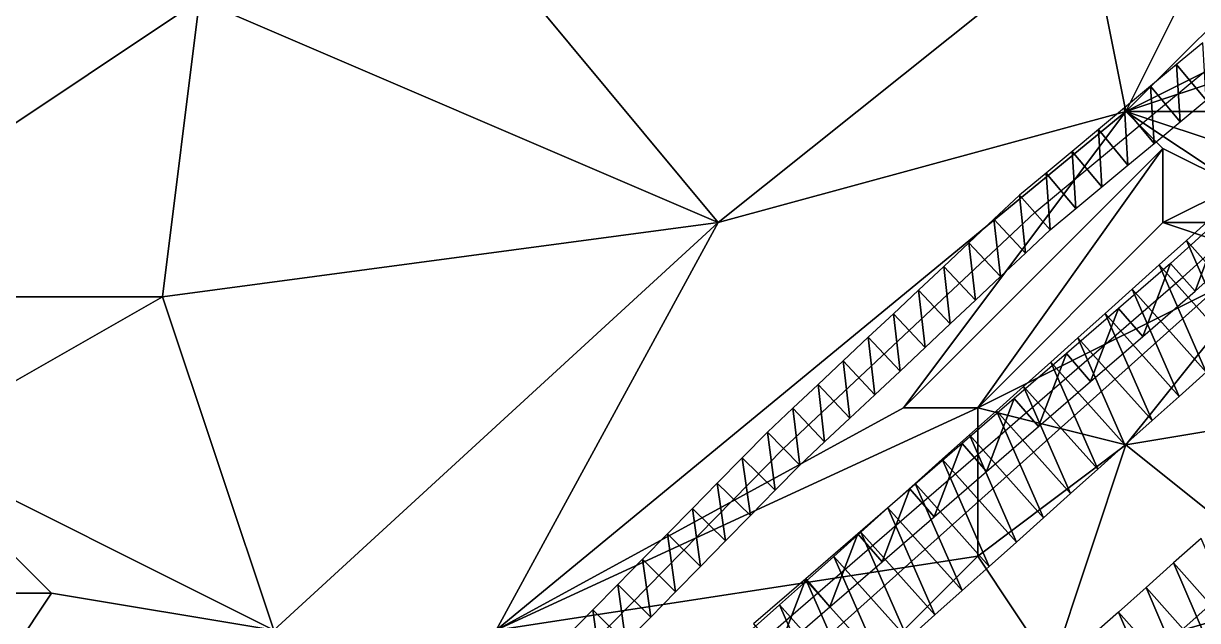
# Model space of a CAD drawing. Header units: metres. Extents: x -1103 to 901, y -902 to 905.
# Drawn here: x -917.5 to -854.1, y 806.5 to 838.7 of the extents above; entities that cross this region are included whole.
import ezdxf

# ---------------------------------------------------------------- set-up
doc = ezdxf.new("R2010")
doc.units = ezdxf.units.M
for name, color, linetype in [('OSM_PATH_AXES', 30, 'CONTINUOUS'), ('OSM_PATH_SURFACE', 30, 'CONTINUOUS'), ('OSM_ROAD_AXES', 2, 'CONTINUOUS'), ('OSM_ROAD_SURFACE', 9, 'CONTINUOUS'), ('OSM_TERRAIN', 3, 'CONTINUOUS'), ('OSM_WATER_SURFACE', 5, 'CONTINUOUS'), ('OSM_WATERWAYS', 5, 'CONTINUOUS')]:
    doc.layers.add(name, color=color, linetype=linetype)

msp = doc.modelspace()

# ---------------------------------------------------------------- linework, layer by layer
at = {"layer": 'OSM_PATH_AXES'}
msp.add_polyline3d([(-1100, 614.436, 14.432), (-1087.268, 623.605, 14.308), (-1078.06, 633.139, 14.564), (-1067.957, 642.251, 14.862), (-1048.149, 660.012, 15.181), (-1040.809, 665.819, 15.149), (-1016.955, 682.474, 14.848), (-1002.165, 695.623, 14.017), (-995.633, 701.905, 13.614), (-969.502, 727.153, 13.249), (-939.922, 752.335, 10.603), (-928.647, 761.138, 10.91), (-915.759, 773.535, 11.003), (-914.134, 779.286, 10.928), (-896.636, 795.267, 11.317), (-876.474, 815.804, 12.38), (-862.911, 828.544, 13.579), (-847.425, 841.428, 15.193), (-839.455, 849.269, 16.005), (-824.367, 862.639, 16.441), (-797.882, 885.355, 14.191), (-795.682, 887.235, 13.984), (-783.048, 898.272, 13.138), (-780.912, 900, 13.035)], dxfattribs=at)
at = {"layer": 'OSM_PATH_SURFACE'}
for points in [[(-853.664, 834.61, 14.364), (-853.855, 837.704, 14.64), (-855.263, 836.532, 14.474)], [(-855.072, 833.439, 14.237), (-855.263, 836.532, 14.474), (-856.671, 835.361, 14.312)], [(-855.072, 833.439, 14.237), (-853.664, 834.61, 14.364), (-855.263, 836.532, 14.474)], [(-856.48, 832.268, 14.127), (-856.671, 835.361, 14.312), (-858.079, 834.19, 14.156)], [(-856.48, 832.268, 14.127), (-855.072, 833.439, 14.237), (-856.671, 835.361, 14.312)], [(-857.888, 831.097, 14.008), (-858.079, 834.19, 14.156), (-859.487, 833.018, 14.038)], [(-857.888, 831.097, 14.008), (-856.48, 832.268, 14.127), (-858.079, 834.19, 14.156)], [(-859.296, 829.925, 13.888), (-859.487, 833.018, 14.038), (-860.895, 831.847, 13.92)], [(-859.296, 829.925, 13.888), (-857.888, 831.097, 14.008), (-859.487, 833.018, 14.038)], [(-860.704, 828.754, 13.769), (-860.895, 831.847, 13.92), (-862.303, 830.676, 13.802)], [(-860.704, 828.754, 13.769), (-859.296, 829.925, 13.888), (-860.895, 831.847, 13.92)], [(-862.083, 827.607, 13.652), (-862.303, 830.676, 13.802), (-863.739, 829.48, 13.682)], [(-862.083, 827.607, 13.652), (-860.704, 828.754, 13.769), (-862.303, 830.676, 13.802)], [(-863.411, 826.359, 13.533), (-863.739, 829.48, 13.682), (-865.123, 828.181, 13.55)], [(-863.411, 826.359, 13.533), (-862.083, 827.607, 13.652), (-863.739, 829.48, 13.682)], [(-864.768, 825.085, 13.411), (-865.123, 828.181, 13.55), (-866.479, 826.907, 13.427)], [(-864.768, 825.085, 13.411), (-863.411, 826.359, 13.533), (-865.123, 828.181, 13.55)], [(-866.124, 823.811, 13.291), (-866.479, 826.907, 13.427), (-867.836, 825.633, 13.307)], [(-866.124, 823.811, 13.291), (-864.768, 825.085, 13.411), (-866.479, 826.907, 13.427)], [(-867.48, 822.537, 13.171), (-867.836, 825.633, 13.307), (-869.192, 824.359, 13.187)], [(-867.48, 822.537, 13.171), (-866.124, 823.811, 13.291), (-867.836, 825.633, 13.307)], [(-868.837, 821.263, 13.052), (-869.192, 824.359, 13.187), (-870.548, 823.085, 13.067)], [(-868.837, 821.263, 13.052), (-867.48, 822.537, 13.171), (-869.192, 824.359, 13.187)], [(-870.193, 819.989, 12.932), (-870.548, 823.085, 13.067), (-871.905, 821.811, 12.947)], [(-870.193, 819.989, 12.932), (-868.837, 821.263, 13.052), (-870.548, 823.085, 13.067)], [(-871.549, 818.715, 12.812), (-871.905, 821.811, 12.947), (-873.261, 820.537, 12.827)], [(-871.549, 818.715, 12.812), (-870.193, 819.989, 12.932), (-871.905, 821.811, 12.947)], [(-872.905, 817.441, 12.692), (-873.261, 820.537, 12.827), (-874.617, 819.263, 12.707)], [(-872.905, 817.441, 12.692), (-871.549, 818.715, 12.812), (-873.261, 820.537, 12.827)], [(-874.262, 816.166, 12.572), (-874.617, 819.263, 12.707), (-875.973, 817.989, 12.588)], [(-874.262, 816.166, 12.572), (-872.905, 817.441, 12.692), (-874.617, 819.263, 12.707)], [(-875.6, 814.91, 12.446), (-875.973, 817.989, 12.588), (-877.348, 816.697, 12.466)], [(-875.6, 814.91, 12.446), (-874.262, 816.166, 12.572), (-875.973, 817.989, 12.588)], [(-876.926, 813.559, 12.185), (-877.348, 816.697, 12.466), (-878.71, 815.31, 12.341)], [(-876.926, 813.559, 12.185), (-875.6, 814.91, 12.446), (-877.348, 816.697, 12.466)], [(-878.27, 812.19, 11.953), (-878.71, 815.31, 12.341), (-880.054, 813.941, 12.217)], [(-878.27, 812.19, 11.953), (-876.926, 813.559, 12.185), (-878.71, 815.31, 12.341)], [(-879.614, 810.82, 11.853), (-880.054, 813.941, 12.217), (-881.398, 812.572, 12.093)], [(-879.614, 810.82, 11.853), (-878.27, 812.19, 11.953), (-880.054, 813.941, 12.217)], [(-880.958, 809.451, 11.753), (-881.398, 812.572, 12.093), (-882.742, 811.203, 11.969)], [(-880.958, 809.451, 11.753), (-879.614, 810.82, 11.853), (-881.398, 812.572, 12.093)], [(-882.303, 808.082, 11.654), (-882.742, 811.203, 11.969), (-884.087, 809.834, 11.738)], [(-882.303, 808.082, 11.654), (-880.958, 809.451, 11.753), (-882.742, 811.203, 11.969)], [(-883.647, 806.713, 11.576), (-884.087, 809.834, 11.738), (-885.431, 808.465, 11.598)], [(-883.647, 806.713, 11.576), (-882.303, 808.082, 11.654), (-884.087, 809.834, 11.738)], [(-884.991, 805.344, 11.52), (-885.431, 808.465, 11.598), (-886.775, 807.095, 11.499)], [(-884.991, 805.344, 11.52), (-883.647, 806.713, 11.576), (-885.431, 808.465, 11.598)], [(-886.335, 803.975, 11.464), (-886.775, 807.095, 11.499), (-888.119, 805.726, 11.432)], [(-886.335, 803.975, 11.464), (-884.991, 805.344, 11.52), (-886.775, 807.095, 11.499)]]:
    msp.add_3dface(points, dxfattribs=at)
at = {"layer": 'OSM_ROAD_AXES'}
for points in [[(-1100, 603.586, 14.265), (-1036.045, 660.787, 15.769), (-925.961, 759.247, 11.192), (-846.872, 830.037, 13.274)], [(-838.526, 820.648, 14.021), (-1030.772, 649.639, 15.739), (-1086.018, 600.835, 14.046), (-1100, 588.483, 13.639)]]:
    msp.add_polyline3d(points, dxfattribs=at)
at = {"layer": 'OSM_ROAD_SURFACE'}
for points in [[(-850.729, 822.558, 13.086), (-853.266, 828.34, 13.404), (-854.731, 827.029, 13.171)], [(-852.194, 821.247, 12.991), (-854.731, 827.029, 13.171), (-856.196, 825.718, 13.072)], [(-852.194, 821.247, 12.991), (-850.729, 822.558, 13.086), (-854.731, 827.029, 13.171)], [(-853.659, 819.936, 12.896), (-856.196, 825.718, 13.072), (-857.66, 824.407, 12.973)], [(-853.659, 819.936, 12.896), (-852.194, 821.247, 12.991), (-856.196, 825.718, 13.072)], [(-855.123, 818.625, 12.8), (-857.66, 824.407, 12.973), (-859.125, 823.096, 12.873)], [(-855.123, 818.625, 12.8), (-853.659, 819.936, 12.896), (-857.66, 824.407, 12.973)], [(-856.588, 817.314, 12.705), (-859.125, 823.096, 12.873), (-860.59, 821.785, 12.774)], [(-856.588, 817.314, 12.705), (-855.123, 818.625, 12.8), (-859.125, 823.096, 12.873)], [(-858.053, 816.003, 12.614), (-860.59, 821.785, 12.774), (-862.054, 820.474, 12.674)], [(-858.053, 816.003, 12.614), (-856.588, 817.314, 12.705), (-860.59, 821.785, 12.774)], [(-859.517, 814.692, 12.527), (-862.054, 820.474, 12.674), (-863.519, 819.163, 12.58)], [(-859.517, 814.692, 12.527), (-858.053, 816.003, 12.614), (-862.054, 820.474, 12.674)], [(-860.982, 813.381, 12.445), (-863.519, 819.163, 12.58), (-864.983, 817.852, 12.518)], [(-860.982, 813.381, 12.445), (-859.517, 814.692, 12.527), (-863.519, 819.163, 12.58)], [(-862.446, 812.07, 12.362), (-864.983, 817.852, 12.518), (-866.448, 816.541, 12.419)], [(-862.446, 812.07, 12.362), (-860.982, 813.381, 12.445), (-864.983, 817.852, 12.518)], [(-863.911, 810.76, 12.28), (-866.448, 816.541, 12.419), (-867.913, 815.23, 12.319)], [(-863.911, 810.76, 12.28), (-862.446, 812.07, 12.362), (-866.448, 816.541, 12.419)], [(-865.376, 809.449, 12.197), (-867.913, 815.23, 12.319), (-869.377, 813.919, 12.219)], [(-865.376, 809.449, 12.197), (-863.911, 810.76, 12.28), (-867.913, 815.23, 12.319)], [(-866.84, 808.138, 12.127), (-869.377, 813.919, 12.219), (-870.842, 812.608, 12.12)], [(-866.84, 808.138, 12.127), (-865.376, 809.449, 12.197), (-869.377, 813.919, 12.219)], [(-868.305, 806.827, 12.058), (-870.842, 812.608, 12.12), (-872.306, 811.298, 12.02)], [(-868.305, 806.827, 12.058), (-866.84, 808.138, 12.127), (-870.842, 812.608, 12.12)], [(-869.769, 805.516, 11.989), (-872.306, 811.298, 12.02), (-873.771, 809.987, 11.92)], [(-869.769, 805.516, 11.989), (-868.305, 806.827, 12.058), (-872.306, 811.298, 12.02)], [(-853.932, 810.959, 12.918), (-855.423, 809.633, 12.9), (-851.435, 805.15, 13.102)], [(-871.234, 804.205, 11.92), (-873.771, 809.987, 11.92), (-875.236, 808.676, 11.821)], [(-871.234, 804.205, 11.92), (-869.769, 805.516, 11.989), (-873.771, 809.987, 11.92)], [(-855.423, 809.633, 12.9), (-856.913, 808.307, 12.883), (-852.925, 803.824, 13.053)], [(-855.423, 809.633, 12.9), (-852.925, 803.824, 13.053), (-851.435, 805.15, 13.102)], [(-872.699, 802.894, 11.851), (-875.236, 808.676, 11.821), (-876.7, 807.365, 11.758)], [(-872.699, 802.894, 11.851), (-871.234, 804.205, 11.92), (-875.236, 808.676, 11.821)], [(-856.913, 808.307, 12.883), (-858.403, 806.982, 12.866), (-854.415, 802.499, 13.005)], [(-856.913, 808.307, 12.883), (-854.415, 802.499, 13.005), (-852.925, 803.824, 13.053)], [(-874.163, 801.583, 11.783), (-876.7, 807.365, 11.758), (-878.165, 806.054, 11.7)], [(-874.163, 801.583, 11.783), (-872.699, 802.894, 11.851), (-876.7, 807.365, 11.758)], [(-858.403, 806.982, 12.866), (-859.893, 805.656, 12.848), (-855.906, 801.173, 12.956)], [(-858.403, 806.982, 12.866), (-855.906, 801.173, 12.956), (-854.415, 802.499, 13.005)]]:
    msp.add_3dface(points, dxfattribs=at)
at = {"layer": 'OSM_TERRAIN'}
for points in [[(-932, 824, 14.308), (-914, 848, 16.975), (-926, 860, 19.512)], [(-932, 824, 14.308), (-908, 840, 15.63), (-914, 848, 16.975)], [(-880, 828, 13.58), (-860, 844, 15.185), (-890, 840, 15.562)], [(-858, 834, 14.054), (-860, 844, 15.185), (-880, 828, 13.58)], [(-858, 834, 14.054), (-854, 842, 15.223), (-860, 844, 15.185)], [(-858, 834, 14.054), (-846, 840, 15.175), (-850, 842, 15.092)], [(-858, 834, 14.054), (-850, 842, 15.092), (-854, 842, 15.223)], [(-932, 824, 14.308), (-910, 824, 13.208), (-908, 840, 15.63)], [(-910, 824, 13.208), (-880, 828, 13.58), (-908, 840, 15.63)], [(-880, 828, 13.58), (-890, 840, 15.562), (-908, 840, 15.63)], [(-852, 836, 14.565), (-846, 840, 15.175), (-858, 834, 14.054)], [(-858, 834, 14.054), (-850, 834, 14.29), (-852, 836, 14.565)], [(-892, 806, 11.24), (-870, 818, 12.763), (-858, 834, 14.054)], [(-892, 806, 11.24), (-858, 834, 14.054), (-880, 828, 13.58)], [(-870, 818, 12.763), (-856, 832, 14.058), (-858, 834, 14.054)], [(-856, 832, 14.058), (-852, 830, 14.29), (-858, 834, 14.054)], [(-852, 830, 14.29), (-852, 832, 14.29), (-858, 834, 14.054)], [(-852, 832, 14.29), (-850, 834, 14.29), (-858, 834, 14.054)], [(-870, 818, 12.763), (-866, 818, 12.451), (-856, 832, 14.058)], [(-866, 818, 12.451), (-856, 828, 13.224), (-856, 832, 14.058)], [(-856, 828, 13.224), (-852, 830, 14.29), (-856, 832, 14.058)], [(-856, 828, 13.224), (-852, 828, 13.125), (-852, 830, 14.29)], [(-904, 806, 11.203), (-880, 828, 13.58), (-910, 824, 13.208)], [(-904, 806, 11.203), (-892, 806, 11.24), (-880, 828, 13.58)], [(-866, 818, 12.451), (-850, 826, 12.971), (-856, 828, 13.224)], [(-850, 826, 12.971), (-852, 828, 13.125), (-856, 828, 13.224)], [(-858, 816, 12.565), (-850, 826, 12.971), (-866, 818, 12.451)], [(-858, 816, 12.565), (-846, 818, 13.698), (-850, 826, 12.971)], [(-932, 824, 14.308), (-924, 816, 12.914), (-910, 824, 13.208)], [(-924, 816, 12.914), (-904, 806, 11.203), (-910, 824, 13.208)], [(-866, 810, 12.056), (-866, 818, 12.451), (-892, 806, 11.24)], [(-892, 806, 11.24), (-866, 818, 12.451), (-870, 818, 12.763)], [(-866, 810, 12.056), (-858, 816, 12.565), (-866, 818, 12.451)], [(-848, 808, 13.18), (-846, 818, 13.698), (-858, 816, 12.565)], [(-920, 808, 12.824), (-916, 808, 11.796), (-924, 816, 12.914)], [(-916, 808, 11.796), (-904, 806, 11.203), (-924, 816, 12.914)], [(-862, 804, 12.767), (-858, 816, 12.565), (-866, 810, 12.056)], [(-862, 804, 12.767), (-848, 808, 13.18), (-858, 816, 12.565)], [(-876, 800, 11.643), (-866, 810, 12.056), (-892, 806, 11.24)], [(-876, 800, 11.643), (-862, 804, 12.767), (-866, 810, 12.056)], [(-920, 802, 11.492), (-904, 806, 11.203), (-916, 808, 11.796)], [(-920, 802, 11.492), (-916, 808, 11.796), (-920, 808, 12.824)], [(-862, 804, 12.767), (-858, 800, 12.786), (-848, 808, 13.18)], [(-858, 800, 12.786), (-850, 804, 13.277), (-848, 808, 13.18)]]:
    msp.add_3dface(points, dxfattribs=at)
at = {"layer": 'OSM_WATER_SURFACE'}
for points in [[(-854.267, 824.3, 13.219), (-852.747, 828.375, 13.512), (-855.593, 825.798, 13.219)], [(-854.267, 824.3, 13.219), (-851.405, 826.892, 13.512), (-852.747, 828.375, 13.512)], [(-857.09, 821.86, 12.968), (-855.593, 825.798, 13.219), (-858.398, 823.373, 12.968)], [(-857.09, 821.86, 12.968), (-854.267, 824.3, 13.219), (-855.593, 825.798, 13.219)], [(-859.904, 819.427, 12.76), (-858.398, 823.373, 12.968), (-861.212, 820.94, 12.76)], [(-859.904, 819.427, 12.76), (-857.09, 821.86, 12.968), (-858.398, 823.373, 12.968)], [(-862.718, 816.994, 12.582), (-861.212, 820.94, 12.76), (-864.026, 818.507, 12.582)], [(-862.718, 816.994, 12.582), (-859.904, 819.427, 12.76), (-861.212, 820.94, 12.76)], [(-865.532, 814.561, 12.411), (-864.026, 818.507, 12.582), (-866.84, 816.074, 12.411)], [(-865.532, 814.561, 12.411), (-862.718, 816.994, 12.582), (-864.026, 818.507, 12.582)], [(-868.346, 812.128, 12.235), (-866.84, 816.074, 12.411), (-869.654, 813.641, 12.235)], [(-868.346, 812.128, 12.235), (-865.532, 814.561, 12.411), (-866.84, 816.074, 12.411)], [(-871.16, 809.695, 12.055), (-869.654, 813.641, 12.235), (-872.468, 811.208, 12.055)], [(-871.16, 809.695, 12.055), (-868.346, 812.128, 12.235), (-869.654, 813.641, 12.235)], [(-873.974, 807.262, 11.879), (-872.468, 811.208, 12.055), (-875.282, 808.775, 11.879)], [(-873.974, 807.262, 11.879), (-871.16, 809.695, 12.055), (-872.468, 811.208, 12.055)], [(-876.788, 804.829, 11.726), (-875.282, 808.775, 11.879), (-878.096, 806.341, 11.719)], [(-876.788, 804.829, 11.726), (-873.974, 807.262, 11.879), (-875.282, 808.775, 11.879)]]:
    msp.add_3dface(points, dxfattribs=at)
at = {"layer": 'OSM_WATERWAYS'}
msp.add_polyline3d([(-1100, 611.359, 14.098), (-1095.724, 614.714, 14.289), (-1072.268, 635.229, 14.39), (-1039.007, 664.149, 15.207), (-1026.251, 674.168, 15.142), (-1002.165, 695.623, 14.017), (-992.173, 704.847, 13.826), (-956.083, 734.32, 11.906), (-915.759, 773.535, 11.003), (-894.325, 790.987, 11.427), (-854.93, 825.049, 12.947), (-800.7, 874.152, 15.088), (-793.604, 880.223, 14.665), (-778.991, 892.742, 13.657), (-773.033, 898.349, 13.242), (-771.066, 900, 13.12)], dxfattribs=at)

doc.saveas('drawing.dxf')
